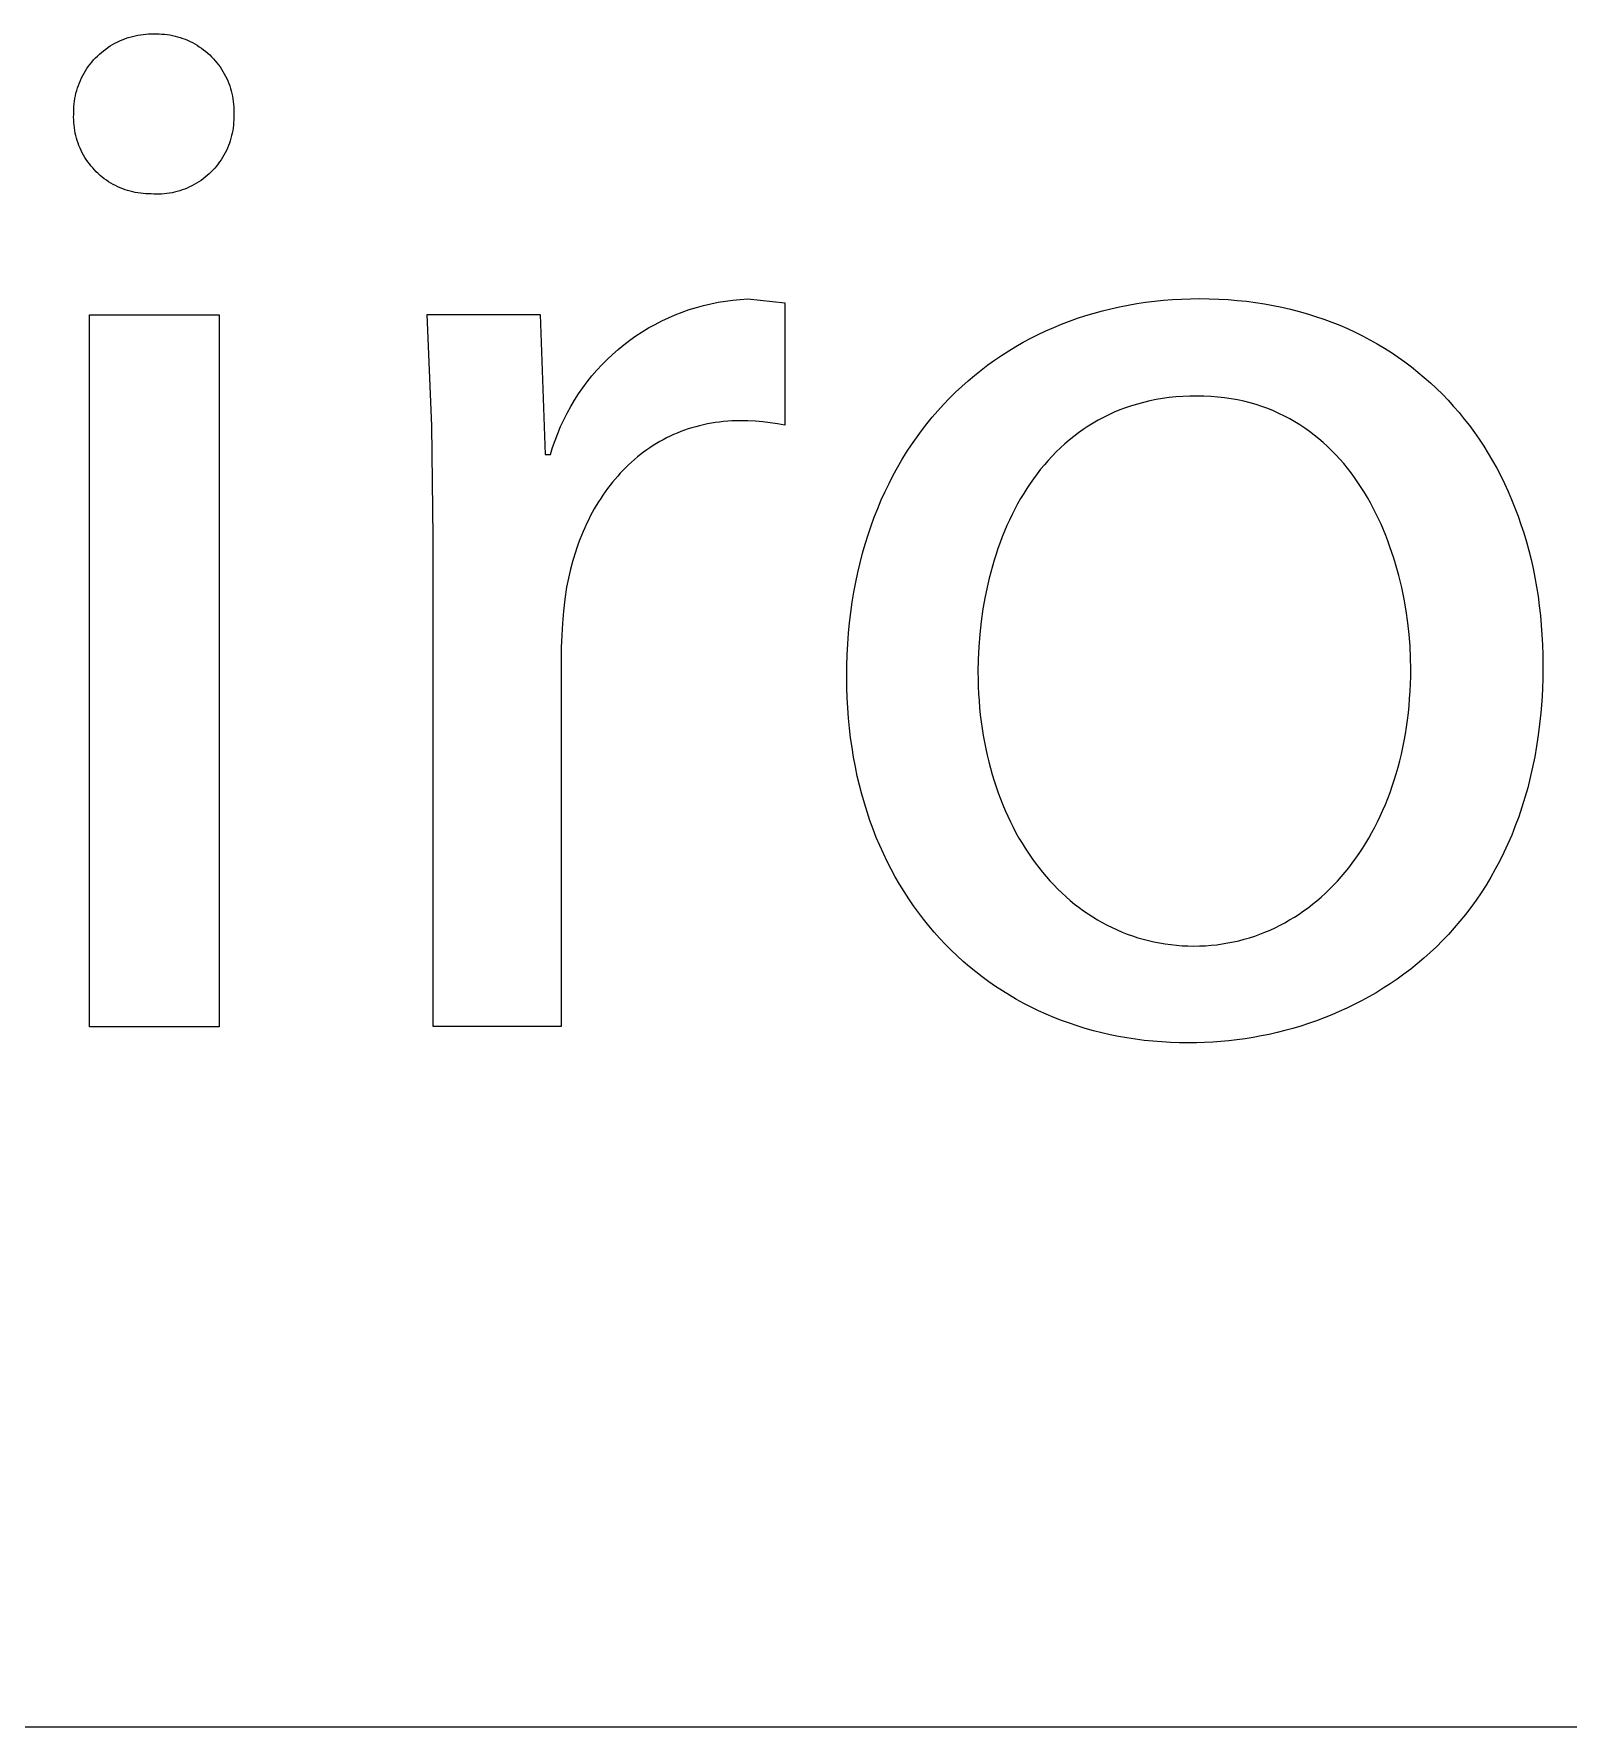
# Model space of a CAD drawing. Header units: millimetres. Extents: x 974 to 5700, y -47 to 3256.
# Drawn here: x 4755.3 to 4804.7, y -46.6 to 7.8 of the extents above; entities that cross this region are included whole.
import ezdxf

# ---------------------------------------------------------------- set-up
doc = ezdxf.new("R2010")
doc.units = ezdxf.units.MM
doc.header["$MEASUREMENT"] = 0
doc.layers.add('Domyślny', color=7, linetype='Continuous', true_color=0x000000)

msp = doc.modelspace()

# ---------------------------------------------------------------- linework, layer by layer
at = {"layer": 'Domyślny', "color": 18, "lineweight": 15, "true_color": 0x000000}
for p, q in [((4758.106, 7.623), (4758.187, 7.658)), ((4758.187, 7.658), (4758.268, 7.69)), ((4758.268, 7.69), (4758.35, 7.718)), ((4758.35, 7.718), (4758.433, 7.745)), ((4758.433, 7.745), (4758.517, 7.768)), ((4758.517, 7.768), (4758.602, 7.788)), ((4758.602, 7.788), (4758.688, 7.805)), ((4758.688, 7.805), (4758.774, 7.82)), ((4758.774, 7.82), (4758.86, 7.831)), ((4758.86, 7.831), (4758.947, 7.839)), ((4758.947, 7.839), (4759.034, 7.845)), ((4759.034, 7.845), (4759.121, 7.847)), ((4759.121, 7.847), (4759.208, 7.846)), ((4759.208, 7.846), (4759.294, 7.848)), ((4759.294, 7.848), (4759.379, 7.847)), ((4759.379, 7.847), (4759.465, 7.842)), ((4759.465, 7.842), (4759.55, 7.835)), ((4759.55, 7.835), (4759.635, 7.825)), ((4759.635, 7.825), (4759.719, 7.812)), ((4759.719, 7.812), (4759.803, 7.796)), ((4759.803, 7.796), (4759.887, 7.777)), ((4759.887, 7.777), (4759.969, 7.755)), ((4759.969, 7.755), (4760.051, 7.731)), ((4760.051, 7.731), (4760.132, 7.703)), ((4760.132, 7.703), (4760.212, 7.673)), ((4760.212, 7.673), (4760.291, 7.64)), ((4760.291, 7.64), (4760.369, 7.605)), ((4757.328, 7.073), (4757.389, 7.135)), ((4757.389, 7.135), (4757.453, 7.194)), ((4757.453, 7.194), (4757.518, 7.252)), ((4757.518, 7.252), (4757.586, 7.307)), ((4757.586, 7.307), (4757.655, 7.36)), ((4757.655, 7.36), (4757.727, 7.41)), ((4757.727, 7.41), (4757.8, 7.458)), ((4757.8, 7.458), (4757.874, 7.503)), ((4757.874, 7.503), (4757.95, 7.546)), ((4757.95, 7.546), (4758.028, 7.586)), ((4758.028, 7.586), (4758.106, 7.623)), ((4760.369, 7.605), (4760.445, 7.567)), ((4760.445, 7.567), (4760.52, 7.526)), ((4760.52, 7.526), (4760.594, 7.482)), ((4760.594, 7.482), (4760.666, 7.436)), ((4760.666, 7.436), (4760.736, 7.388)), ((4760.736, 7.388), (4760.805, 7.337)), ((4760.805, 7.337), (4760.872, 7.284)), ((4760.872, 7.284), (4760.937, 7.229)), ((4760.937, 7.229), (4761, 7.171)), ((4761, 7.171), (4761.061, 7.111)), ((4761.061, 7.111), (4761.12, 7.049)), ((4756.92, 6.509), (4756.962, 6.586)), ((4756.962, 6.586), (4757.007, 6.66)), ((4757.007, 6.66), (4757.054, 6.734)), ((4757.054, 6.734), (4757.104, 6.805)), ((4757.104, 6.805), (4757.157, 6.875)), ((4757.157, 6.875), (4757.211, 6.943)), ((4757.211, 6.943), (4757.268, 7.009)), ((4757.268, 7.009), (4757.328, 7.073)), ((4761.12, 7.049), (4761.177, 6.985)), ((4761.177, 6.985), (4761.232, 6.92)), ((4761.232, 6.92), (4761.284, 6.852)), ((4761.284, 6.852), (4761.334, 6.783)), ((4761.334, 6.783), (4761.382, 6.712)), ((4761.382, 6.712), (4761.427, 6.639)), ((4761.427, 6.639), (4761.469, 6.565)), ((4761.469, 6.565), (4761.509, 6.489)), ((4756.701, 5.941), (4756.724, 6.025)), ((4756.724, 6.025), (4756.75, 6.108)), ((4756.75, 6.108), (4756.778, 6.191)), ((4756.778, 6.191), (4756.809, 6.272)), ((4756.809, 6.272), (4756.844, 6.353)), ((4756.844, 6.353), (4756.88, 6.432)), ((4756.88, 6.432), (4756.92, 6.509)), ((4761.509, 6.489), (4761.546, 6.412)), ((4761.546, 6.412), (4761.581, 6.334)), ((4761.581, 6.334), (4761.613, 6.255)), ((4761.613, 6.255), (4761.642, 6.175)), ((4761.642, 6.175), (4761.669, 6.093)), ((4761.669, 6.093), (4761.692, 6.011)), ((4761.692, 6.011), (4761.713, 5.928)), ((4756.628, 5.424), (4756.632, 5.511)), ((4756.632, 5.511), (4756.64, 5.598)), ((4756.64, 5.598), (4756.651, 5.684)), ((4756.651, 5.684), (4756.665, 5.77)), ((4756.665, 5.77), (4756.682, 5.856)), ((4756.682, 5.856), (4756.701, 5.941)), ((4761.713, 5.928), (4761.731, 5.845)), ((4761.731, 5.845), (4761.746, 5.761)), ((4761.746, 5.761), (4761.758, 5.676)), ((4761.758, 5.676), (4761.767, 5.591)), ((4761.767, 5.591), (4761.773, 5.506)), ((4761.773, 5.506), (4761.776, 5.42)), ((4756.625, 5.165), (4756.627, 5.249)), ((4756.627, 5.08), (4756.625, 5.165)), ((4756.626, 5.337), (4756.628, 5.424)), ((4756.627, 5.249), (4756.626, 5.337)), ((4756.631, 4.995), (4756.627, 5.08)), ((4756.638, 4.911), (4756.631, 4.995)), ((4756.648, 4.827), (4756.638, 4.911)), ((4761.763, 4.91), (4761.753, 4.826)), ((4761.77, 4.995), (4761.763, 4.91)), ((4761.774, 5.08), (4761.77, 4.995)), ((4761.777, 5.335), (4761.774, 5.249)), ((4761.774, 5.249), (4761.776, 5.164)), ((4761.776, 5.164), (4761.774, 5.08)), ((4761.776, 5.42), (4761.777, 5.335)), ((4756.661, 4.743), (4756.648, 4.827)), ((4756.676, 4.659), (4756.661, 4.743)), ((4756.695, 4.577), (4756.676, 4.659)), ((4756.716, 4.495), (4756.695, 4.577)), ((4756.741, 4.414), (4756.716, 4.495)), ((4756.768, 4.333), (4756.741, 4.414)), ((4761.66, 4.412), (4761.633, 4.332)), ((4761.684, 4.494), (4761.66, 4.412)), ((4761.706, 4.576), (4761.684, 4.494)), ((4761.724, 4.658), (4761.706, 4.576)), ((4761.74, 4.742), (4761.724, 4.658)), ((4761.753, 4.826), (4761.74, 4.742)), ((4756.797, 4.254), (4756.768, 4.333)), ((4756.83, 4.176), (4756.797, 4.254)), ((4756.865, 4.099), (4756.83, 4.176)), ((4756.903, 4.023), (4756.865, 4.099)), ((4756.943, 3.948), (4756.903, 4.023)), ((4756.986, 3.875), (4756.943, 3.948)), ((4757.032, 3.804), (4756.986, 3.875)), ((4761.414, 3.873), (4761.368, 3.801)), ((4761.457, 3.946), (4761.414, 3.873)), ((4761.497, 4.021), (4761.457, 3.946)), ((4761.535, 4.097), (4761.497, 4.021)), ((4761.57, 4.174), (4761.535, 4.097)), ((4761.603, 4.252), (4761.57, 4.174)), ((4761.633, 4.332), (4761.603, 4.252)), ((4757.08, 3.734), (4757.032, 3.804)), ((4757.13, 3.665), (4757.08, 3.734)), ((4757.182, 3.599), (4757.13, 3.665)), ((4757.237, 3.534), (4757.182, 3.599)), ((4757.294, 3.472), (4757.237, 3.534)), ((4757.354, 3.411), (4757.294, 3.472)), ((4757.415, 3.352), (4757.354, 3.411)), ((4757.478, 3.296), (4757.415, 3.352)), ((4757.543, 3.242), (4757.478, 3.296)), ((4760.922, 3.292), (4760.856, 3.238)), ((4760.985, 3.349), (4760.922, 3.292)), ((4761.046, 3.408), (4760.985, 3.349)), ((4761.105, 3.468), (4761.046, 3.408)), ((4761.162, 3.531), (4761.105, 3.468)), ((4761.217, 3.596), (4761.162, 3.531)), ((4761.27, 3.663), (4761.217, 3.596)), ((4761.32, 3.731), (4761.27, 3.663)), ((4761.368, 3.801), (4761.32, 3.731)), ((4757.61, 3.19), (4757.543, 3.242)), ((4757.679, 3.14), (4757.61, 3.19)), ((4757.749, 3.093), (4757.679, 3.14)), ((4757.821, 3.048), (4757.749, 3.093)), ((4757.895, 3.006), (4757.821, 3.048)), ((4757.969, 2.966), (4757.895, 3.006)), ((4758.046, 2.929), (4757.969, 2.966)), ((4758.123, 2.895), (4758.046, 2.929)), ((4758.202, 2.863), (4758.123, 2.895)), ((4758.281, 2.834), (4758.202, 2.863)), ((4758.362, 2.808), (4758.281, 2.834)), ((4758.443, 2.784), (4758.362, 2.808)), ((4758.526, 2.763), (4758.443, 2.784)), ((4758.608, 2.746), (4758.526, 2.763)), ((4758.692, 2.731), (4758.608, 2.746)), ((4758.776, 2.719), (4758.692, 2.731)), ((4759.706, 2.724), (4759.622, 2.712)), ((4759.79, 2.739), (4759.706, 2.724)), ((4759.873, 2.757), (4759.79, 2.739)), ((4759.955, 2.778), (4759.873, 2.757)), ((4760.037, 2.802), (4759.955, 2.778)), ((4760.117, 2.828), (4760.037, 2.802)), ((4760.197, 2.857), (4760.117, 2.828)), ((4760.276, 2.889), (4760.197, 2.857)), ((4760.353, 2.924), (4760.276, 2.889)), ((4760.43, 2.961), (4760.353, 2.924)), ((4760.505, 3.001), (4760.43, 2.961)), ((4760.578, 3.044), (4760.505, 3.001)), ((4760.65, 3.088), (4760.578, 3.044)), ((4760.721, 3.136), (4760.65, 3.088)), ((4760.789, 3.186), (4760.721, 3.136)), ((4760.856, 3.238), (4760.789, 3.186)), ((4758.86, 2.709), (4758.776, 2.719)), ((4758.944, 2.703), (4758.86, 2.709)), ((4759.029, 2.7), (4758.944, 2.703)), ((4759.114, 2.7), (4759.029, 2.7)), ((4759.199, 2.694), (4759.114, 2.7)), ((4759.284, 2.692), (4759.199, 2.694)), ((4759.368, 2.693), (4759.284, 2.692)), ((4759.453, 2.696), (4759.368, 2.693)), ((4759.538, 2.702), (4759.453, 2.696)), ((4759.622, 2.712), (4759.538, 2.702)), ((4776.193, -1.101), (4776.419, -1.022)), ((4776.419, -1.022), (4776.648, -0.951)), ((4776.648, -0.951), (4776.879, -0.887)), ((4776.879, -0.887), (4777.113, -0.832)), ((4777.113, -0.832), (4777.348, -0.785)), ((4777.348, -0.785), (4777.585, -0.746)), ((4777.585, -0.746), (4777.822, -0.715)), ((4777.822, -0.715), (4778.061, -0.692)), ((4778.061, -0.692), (4778.301, -0.678)), ((4778.301, -0.678), (4779.497, -0.804)), ((4779.497, -0.804), (4779.497, -4.739)), ((4789.436, -1.133), (4789.705, -1.06)), ((4789.705, -1.06), (4789.977, -0.992)), ((4789.977, -0.992), (4790.251, -0.931)), ((4790.251, -0.931), (4790.529, -0.877)), ((4790.529, -0.877), (4790.809, -0.828)), ((4790.809, -0.828), (4791.091, -0.786)), ((4791.091, -0.786), (4791.376, -0.75)), ((4791.376, -0.75), (4791.663, -0.721)), ((4791.663, -0.721), (4791.952, -0.698)), ((4791.952, -0.698), (4792.244, -0.682)), ((4792.244, -0.682), (4792.537, -0.672)), ((4792.537, -0.672), (4792.833, -0.669)), ((4792.833, -0.669), (4793.14, -0.672)), ((4793.14, -0.672), (4793.443, -0.683)), ((4793.443, -0.683), (4793.744, -0.7)), ((4793.744, -0.7), (4794.041, -0.724)), ((4794.041, -0.724), (4794.335, -0.755)), ((4794.335, -0.755), (4794.625, -0.793)), ((4794.625, -0.793), (4794.912, -0.837)), ((4794.912, -0.837), (4795.196, -0.888)), ((4795.196, -0.888), (4795.476, -0.946)), ((4795.476, -0.946), (4795.752, -1.009)), ((4795.752, -1.009), (4796.025, -1.08)), ((4796.025, -1.08), (4796.294, -1.157)), ((4757.131, -1.188), (4761.302, -1.188)), ((4757.131, -24.089), (4757.131, -1.188)), ((4761.302, -1.188), (4761.302, -24.089)), ((4768.138, -4.761), (4767.991, -1.182)), ((4767.991, -1.182), (4771.627, -1.182)), ((4771.627, -1.182), (4771.784, -5.683)), ((4774.905, -1.738), (4775.11, -1.613)), ((4775.11, -1.613), (4775.319, -1.496)), ((4775.319, -1.496), (4775.533, -1.386)), ((4775.533, -1.386), (4775.749, -1.284)), ((4775.749, -1.284), (4775.97, -1.189)), ((4775.97, -1.189), (4776.193, -1.101)), ((4787.887, -1.705), (4788.137, -1.594)), ((4788.137, -1.594), (4788.39, -1.49)), ((4788.39, -1.49), (4788.647, -1.391)), ((4788.647, -1.391), (4788.907, -1.299)), ((4788.907, -1.299), (4789.17, -1.213)), ((4789.17, -1.213), (4789.436, -1.133)), ((4796.294, -1.157), (4796.56, -1.24)), ((4796.56, -1.24), (4796.821, -1.329)), ((4796.821, -1.329), (4797.079, -1.424)), ((4797.079, -1.424), (4797.333, -1.526)), ((4797.333, -1.526), (4797.582, -1.634)), ((4797.582, -1.634), (4797.828, -1.747)), ((4774.133, -2.305), (4774.318, -2.153)), ((4774.318, -2.153), (4774.509, -2.008)), ((4774.509, -2.008), (4774.705, -1.87)), ((4774.705, -1.87), (4774.905, -1.738)), ((4786.922, -2.207), (4787.158, -2.072)), ((4787.158, -2.072), (4787.397, -1.944)), ((4787.397, -1.944), (4787.64, -1.821)), ((4787.64, -1.821), (4787.887, -1.705)), ((4797.828, -1.747), (4798.07, -1.867)), ((4798.07, -1.867), (4798.307, -1.992)), ((4798.307, -1.992), (4798.541, -2.124)), ((4798.541, -2.124), (4798.77, -2.261)), ((4773.609, -2.798), (4773.778, -2.628)), ((4773.778, -2.628), (4773.952, -2.463)), ((4773.952, -2.463), (4774.133, -2.305)), ((4786.017, -2.803), (4786.238, -2.645)), ((4786.238, -2.645), (4786.462, -2.493)), ((4786.462, -2.493), (4786.69, -2.347)), ((4786.69, -2.347), (4786.922, -2.207)), ((4798.77, -2.261), (4798.995, -2.404)), ((4798.995, -2.404), (4799.215, -2.552)), ((4799.215, -2.552), (4799.431, -2.706)), ((4799.431, -2.706), (4799.643, -2.866)), ((4773.139, -3.343), (4773.29, -3.156)), ((4773.29, -3.156), (4773.446, -2.974)), ((4773.446, -2.974), (4773.609, -2.798)), ((4785.382, -3.312), (4785.59, -3.137)), ((4785.59, -3.137), (4785.801, -2.967)), ((4785.801, -2.967), (4786.017, -2.803)), ((4799.643, -2.866), (4799.85, -3.031)), ((4799.85, -3.031), (4800.053, -3.201)), ((4800.053, -3.201), (4800.251, -3.377)), ((4772.729, -3.934), (4772.859, -3.732)), ((4772.859, -3.732), (4772.996, -3.535)), ((4772.996, -3.535), (4773.139, -3.343)), ((4784.786, -3.872), (4784.98, -3.679)), ((4784.98, -3.679), (4785.179, -3.493)), ((4785.179, -3.493), (4785.382, -3.312)), ((4792.51, -3.804), (4792.286, -3.814)), ((4792.739, -3.801), (4792.51, -3.804)), ((4792.967, -3.805), (4792.739, -3.801)), ((4793.192, -3.815), (4792.967, -3.805)), ((4800.251, -3.377), (4800.444, -3.559)), ((4800.444, -3.559), (4800.633, -3.745)), ((4800.633, -3.745), (4800.817, -3.937)), ((4772.383, -4.564), (4772.491, -4.35)), ((4772.491, -4.35), (4772.607, -4.14)), ((4772.607, -4.14), (4772.729, -3.934)), ((4784.232, -4.482), (4784.412, -4.273)), ((4784.412, -4.273), (4784.597, -4.07)), ((4784.597, -4.07), (4784.786, -3.872)), ((4790.085, -4.324), (4789.909, -4.404)), ((4790.266, -4.249), (4790.085, -4.324)), ((4790.45, -4.18), (4790.266, -4.249)), ((4790.638, -4.116), (4790.45, -4.18)), ((4790.83, -4.058), (4790.638, -4.116)), ((4791.026, -4.005), (4790.83, -4.058)), ((4791.226, -3.958), (4791.026, -4.005)), ((4791.43, -3.917), (4791.226, -3.958)), ((4791.638, -3.882), (4791.43, -3.917)), ((4791.85, -3.853), (4791.638, -3.882)), ((4792.066, -3.83), (4791.85, -3.853)), ((4792.286, -3.814), (4792.066, -3.83)), ((4793.412, -3.833), (4793.192, -3.815)), ((4793.628, -3.857), (4793.412, -3.833)), ((4793.839, -3.888), (4793.628, -3.857)), ((4794.046, -3.926), (4793.839, -3.888)), ((4794.25, -3.969), (4794.046, -3.926)), ((4794.449, -4.02), (4794.25, -3.969)), ((4794.643, -4.076), (4794.449, -4.02)), ((4794.834, -4.138), (4794.643, -4.076)), ((4795.02, -4.206), (4794.834, -4.138)), ((4795.203, -4.28), (4795.02, -4.206)), ((4795.381, -4.359), (4795.203, -4.28)), ((4800.817, -3.937), (4800.996, -4.133)), ((4800.996, -4.133), (4801.17, -4.335)), ((4801.17, -4.335), (4801.339, -4.542)), ((4768.18, -8.343), (4768.138, -4.761)), ((4772.189, -5.003), (4772.282, -4.782)), ((4772.282, -4.782), (4772.383, -4.564)), ((4776.383, -4.861), (4776.264, -4.902)), ((4776.504, -4.823), (4776.383, -4.861)), ((4776.627, -4.787), (4776.504, -4.823)), ((4776.751, -4.755), (4776.627, -4.787)), ((4776.876, -4.725), (4776.751, -4.755)), ((4777.003, -4.699), (4776.876, -4.725)), ((4777.131, -4.675), (4777.003, -4.699)), ((4777.26, -4.655), (4777.131, -4.675)), ((4777.391, -4.637), (4777.26, -4.655)), ((4777.523, -4.623), (4777.391, -4.637)), ((4777.656, -4.612), (4777.523, -4.623)), ((4777.791, -4.604), (4777.656, -4.612)), ((4777.927, -4.599), (4777.791, -4.604)), ((4778.064, -4.597), (4777.927, -4.599)), ((4778.305, -4.602), (4778.064, -4.597)), ((4778.545, -4.614), (4778.305, -4.602)), ((4778.784, -4.634), (4778.545, -4.614)), ((4779.023, -4.662), (4778.784, -4.634)), ((4779.26, -4.697), (4779.023, -4.662)), ((4779.497, -4.739), (4779.26, -4.697)), ((4783.887, -4.917), (4784.057, -4.697)), ((4784.057, -4.697), (4784.232, -4.482)), ((4789.084, -4.879), (4788.931, -4.988)), ((4789.241, -4.774), (4789.084, -4.879)), ((4789.403, -4.674), (4789.241, -4.774)), ((4789.567, -4.579), (4789.403, -4.674)), ((4789.736, -4.489), (4789.567, -4.579)), ((4789.909, -4.404), (4789.736, -4.489)), ((4795.555, -4.444), (4795.381, -4.359)), ((4795.725, -4.534), (4795.555, -4.444)), ((4795.892, -4.629), (4795.725, -4.534)), ((4796.054, -4.729), (4795.892, -4.629)), ((4796.212, -4.834), (4796.054, -4.729)), ((4796.366, -4.944), (4796.212, -4.834)), ((4801.339, -4.542), (4801.504, -4.754)), ((4801.504, -4.754), (4801.663, -4.971)), ((4772.027, -5.454), (4772.104, -5.227)), ((4772.104, -5.227), (4772.189, -5.003)), ((4775.257, -5.397), (4775.152, -5.465)), ((4775.362, -5.331), (4775.257, -5.397)), ((4775.47, -5.268), (4775.362, -5.331)), ((4775.578, -5.208), (4775.47, -5.268)), ((4775.689, -5.15), (4775.578, -5.208)), ((4775.801, -5.095), (4775.689, -5.15)), ((4775.914, -5.043), (4775.801, -5.095)), ((4776.029, -4.993), (4775.914, -5.043)), ((4776.146, -4.946), (4776.029, -4.993)), ((4776.264, -4.902), (4776.146, -4.946)), ((4783.407, -5.61), (4783.562, -5.374)), ((4783.562, -5.374), (4783.722, -5.143)), ((4783.722, -5.143), (4783.887, -4.917)), ((4788.493, -5.342), (4788.354, -5.468)), ((4788.635, -5.22), (4788.493, -5.342)), ((4788.781, -5.102), (4788.635, -5.22)), ((4788.931, -4.988), (4788.781, -5.102)), ((4796.517, -5.058), (4796.366, -4.944)), ((4796.663, -5.177), (4796.517, -5.058)), ((4796.806, -5.3), (4796.663, -5.177)), ((4796.945, -5.428), (4796.806, -5.3)), ((4797.08, -5.559), (4796.945, -5.428)), ((4801.663, -4.971), (4801.817, -5.192)), ((4801.817, -5.192), (4801.966, -5.419)), ((4801.966, -5.419), (4802.11, -5.65)), ((4771.784, -5.683), (4771.957, -5.683)), ((4771.957, -5.683), (4772.027, -5.454)), ((4774.563, -5.926), (4774.47, -6.011)), ((4774.657, -5.843), (4774.563, -5.926)), ((4774.752, -5.762), (4774.657, -5.843)), ((4774.85, -5.684), (4774.752, -5.762)), ((4774.949, -5.609), (4774.85, -5.684)), ((4775.05, -5.535), (4774.949, -5.609)), ((4775.152, -5.465), (4775.05, -5.535)), ((4783.114, -6.1), (4783.258, -5.852)), ((4783.258, -5.852), (4783.407, -5.61)), ((4787.961, -5.872), (4787.837, -6.014)), ((4788.089, -5.733), (4787.961, -5.872)), ((4788.22, -5.599), (4788.089, -5.733)), ((4788.354, -5.468), (4788.22, -5.599)), ((4797.211, -5.694), (4797.08, -5.559)), ((4797.338, -5.833), (4797.211, -5.694)), ((4797.462, -5.976), (4797.338, -5.833)), ((4797.582, -6.123), (4797.462, -5.976)), ((4802.11, -5.65), (4802.249, -5.885)), ((4802.249, -5.885), (4802.382, -6.126)), ((4774.034, -6.471), (4773.952, -6.57)), ((4774.118, -6.375), (4774.034, -6.471)), ((4774.203, -6.281), (4774.118, -6.375)), ((4774.29, -6.188), (4774.203, -6.281)), ((4774.379, -6.099), (4774.29, -6.188)), ((4774.47, -6.011), (4774.379, -6.099)), ((4782.842, -6.61), (4782.975, -6.352)), ((4782.975, -6.352), (4783.114, -6.1)), ((4787.488, -6.461), (4787.379, -6.616)), ((4787.601, -6.308), (4787.488, -6.461)), ((4787.717, -6.159), (4787.601, -6.308)), ((4787.837, -6.014), (4787.717, -6.159)), ((4797.698, -6.272), (4797.582, -6.123)), ((4797.811, -6.425), (4797.698, -6.272)), ((4797.92, -6.581), (4797.811, -6.425)), ((4802.382, -6.126), (4802.51, -6.371)), ((4802.51, -6.371), (4802.633, -6.62)), ((4773.643, -6.986), (4773.571, -7.095)), ((4773.718, -6.879), (4773.643, -6.986)), ((4773.794, -6.774), (4773.718, -6.879)), ((4773.872, -6.671), (4773.794, -6.774)), ((4773.952, -6.57), (4773.872, -6.671)), ((4782.594, -7.142), (4782.715, -6.873)), ((4782.715, -6.873), (4782.842, -6.61)), ((4787.172, -6.937), (4787.073, -7.102)), ((4787.274, -6.775), (4787.172, -6.937)), ((4787.379, -6.616), (4787.274, -6.775)), ((4798.025, -6.74), (4797.92, -6.581)), ((4798.127, -6.902), (4798.025, -6.74)), ((4798.225, -7.067), (4798.127, -6.902)), ((4798.319, -7.234), (4798.225, -7.067)), ((4802.633, -6.62), (4802.75, -6.874)), ((4802.75, -6.874), (4802.861, -7.132)), ((4773.299, -7.552), (4773.236, -7.671)), ((4773.364, -7.435), (4773.299, -7.552)), ((4773.431, -7.32), (4773.364, -7.435)), ((4773.5, -7.207), (4773.431, -7.32)), ((4773.571, -7.095), (4773.5, -7.207)), ((4782.368, -7.694), (4782.478, -7.415)), ((4782.478, -7.415), (4782.594, -7.142)), ((4786.799, -7.614), (4786.715, -7.789)), ((4786.887, -7.44), (4786.799, -7.614)), ((4786.978, -7.27), (4786.887, -7.44)), ((4787.073, -7.102), (4786.978, -7.27)), ((4798.41, -7.403), (4798.319, -7.234)), ((4798.498, -7.575), (4798.41, -7.403)), ((4798.582, -7.749), (4798.498, -7.575)), ((4802.861, -7.132), (4802.967, -7.394)), ((4802.967, -7.394), (4803.068, -7.661)), ((4773.004, -8.164), (4772.951, -8.292)), ((4773.059, -8.038), (4773.004, -8.164)), ((4773.116, -7.914), (4773.059, -8.038)), ((4773.175, -7.791), (4773.116, -7.914)), ((4773.236, -7.671), (4773.175, -7.791)), ((4782.167, -8.267), (4782.264, -7.978)), ((4782.264, -7.978), (4782.368, -7.694)), ((4786.557, -8.148), (4786.483, -8.33)), ((4786.634, -7.967), (4786.557, -8.148)), ((4786.715, -7.789), (4786.634, -7.967)), ((4798.662, -7.925), (4798.582, -7.749)), ((4798.739, -8.103), (4798.662, -7.925)), ((4798.813, -8.283), (4798.739, -8.103)), ((4803.068, -7.661), (4803.162, -7.932)), ((4803.162, -7.932), (4803.251, -8.207)), ((4768.18, -24.083), (4768.18, -8.343)), ((4772.804, -8.685), (4772.759, -8.82)), ((4772.851, -8.552), (4772.804, -8.685)), ((4772.9, -8.421), (4772.851, -8.552)), ((4772.951, -8.292), (4772.9, -8.421)), ((4781.99, -8.86), (4782.075, -8.561)), ((4782.075, -8.561), (4782.167, -8.267)), ((4786.346, -8.701), (4786.282, -8.89)), ((4786.413, -8.515), (4786.346, -8.701)), ((4786.483, -8.33), (4786.413, -8.515)), ((4798.883, -8.464), (4798.813, -8.283)), ((4798.95, -8.647), (4798.883, -8.464)), ((4799.014, -8.831), (4798.95, -8.647)), ((4803.251, -8.207), (4803.335, -8.486)), ((4803.335, -8.486), (4803.412, -8.769)), ((4772.676, -9.093), (4772.601, -9.373)), ((4772.759, -8.82), (4772.676, -9.093)), ((4781.838, -9.474), (4781.911, -9.165)), ((4781.911, -9.165), (4781.99, -8.86)), ((4786.222, -9.08), (4786.165, -9.272)), ((4786.282, -8.89), (4786.222, -9.08)), ((4799.074, -9.016), (4799.014, -8.831)), ((4799.131, -9.203), (4799.074, -9.016)), ((4799.235, -9.578), (4799.131, -9.203)), ((4803.412, -8.769), (4803.484, -9.056)), ((4803.484, -9.056), (4803.549, -9.347)), ((4772.534, -9.658), (4772.477, -9.949)), ((4772.601, -9.373), (4772.534, -9.658)), ((4781.713, -10.107), (4781.772, -9.788)), ((4781.772, -9.788), (4781.838, -9.474)), ((4786.062, -9.66), (4786.015, -9.856)), ((4786.112, -9.465), (4786.062, -9.66)), ((4786.165, -9.272), (4786.112, -9.465)), ((4799.326, -9.956), (4799.235, -9.578)), ((4803.549, -9.347), (4803.609, -9.642)), ((4803.609, -9.642), (4803.662, -9.94)), ((4772.42, -10.334), (4772.375, -10.72)), ((4772.477, -9.949), (4772.42, -10.334)), ((4781.66, -10.432), (4781.713, -10.107)), ((4785.931, -10.252), (4785.861, -10.651)), ((4786.015, -9.856), (4785.931, -10.252)), ((4799.404, -10.335), (4799.326, -9.956)), ((4799.47, -10.715), (4799.404, -10.335)), ((4803.662, -9.94), (4803.71, -10.243)), ((4803.71, -10.243), (4803.751, -10.548)), ((4772.375, -10.72), (4772.34, -11.108)), ((4781.575, -11.094), (4781.614, -10.761)), ((4781.614, -10.761), (4781.66, -10.432)), ((4785.861, -10.651), (4785.804, -11.054)), ((4799.523, -11.095), (4799.47, -10.715)), ((4803.751, -10.548), (4803.786, -10.858)), ((4803.786, -10.858), (4803.815, -11.171)), ((4772.34, -11.108), (4772.317, -11.496)), ((4781.517, -11.777), (4781.543, -11.433)), ((4781.543, -11.433), (4781.575, -11.094)), ((4785.804, -11.054), (4785.759, -11.459)), ((4799.564, -11.472), (4799.523, -11.095)), ((4803.815, -11.171), (4803.837, -11.488)), ((4772.317, -11.496), (4772.304, -11.885)), ((4772.304, -11.885), (4772.304, -24.083)), ((4781.499, -12.125), (4781.517, -11.777)), ((4785.728, -11.865), (4785.709, -12.272)), ((4785.759, -11.459), (4785.728, -11.865)), ((4799.594, -11.847), (4799.564, -11.472)), ((4799.611, -12.218), (4799.594, -11.847)), ((4803.837, -11.488), (4803.853, -11.808)), ((4803.853, -11.808), (4803.863, -12.131)), ((4781.485, -12.836), (4781.488, -12.478)), ((4781.488, -12.478), (4781.499, -12.125)), ((4785.709, -12.272), (4785.703, -12.678)), ((4799.617, -12.584), (4799.611, -12.218)), ((4803.866, -12.458), (4803.862, -12.85)), ((4803.863, -12.131), (4803.866, -12.458)), ((4781.488, -13.173), (4781.485, -12.836)), ((4785.703, -12.678), (4785.705, -12.913)), ((4785.705, -12.913), (4785.711, -13.145)), ((4799.597, -13.3), (4799.608, -13.063)), ((4799.608, -13.063), (4799.615, -12.825)), ((4799.615, -12.825), (4799.617, -12.584)), ((4803.862, -12.85), (4803.849, -13.236)), ((4781.499, -13.506), (4781.488, -13.173)), ((4781.516, -13.836), (4781.499, -13.506)), ((4785.711, -13.145), (4785.722, -13.376)), ((4785.722, -13.376), (4785.736, -13.605)), ((4785.736, -13.605), (4785.755, -13.831)), ((4799.563, -13.767), (4799.582, -13.534)), ((4799.582, -13.534), (4799.597, -13.3)), ((4803.828, -13.615), (4803.799, -13.987)), ((4803.849, -13.236), (4803.828, -13.615)), ((4781.54, -14.161), (4781.516, -13.836)), ((4781.571, -14.482), (4781.54, -14.161)), ((4785.755, -13.831), (4785.778, -14.056)), ((4785.778, -14.056), (4785.805, -14.278)), ((4799.512, -14.224), (4799.54, -13.996)), ((4799.54, -13.996), (4799.563, -13.767)), ((4803.799, -13.987), (4803.762, -14.352)), ((4781.608, -14.799), (4781.571, -14.482)), ((4785.805, -14.278), (4785.835, -14.498)), ((4785.835, -14.498), (4785.87, -14.716)), ((4799.405, -14.891), (4799.445, -14.671)), ((4799.445, -14.671), (4799.48, -14.449)), ((4799.48, -14.449), (4799.512, -14.224)), ((4803.762, -14.352), (4803.717, -14.71)), ((4781.652, -15.112), (4781.608, -14.799)), ((4781.702, -15.42), (4781.652, -15.112)), ((4785.87, -14.716), (4785.908, -14.932)), ((4785.908, -14.932), (4785.951, -15.145)), ((4785.951, -15.145), (4785.997, -15.356)), ((4799.315, -15.323), (4799.362, -15.108)), ((4799.362, -15.108), (4799.405, -14.891)), ((4803.664, -15.062), (4803.603, -15.407)), ((4803.717, -14.71), (4803.664, -15.062)), ((4781.759, -15.724), (4781.702, -15.42)), ((4781.822, -16.024), (4781.759, -15.724)), ((4785.997, -15.356), (4786.047, -15.564)), ((4786.047, -15.564), (4786.1, -15.77)), ((4786.1, -15.77), (4786.158, -15.973)), ((4799.15, -15.95), (4799.208, -15.744)), ((4799.208, -15.744), (4799.263, -15.535)), ((4799.263, -15.535), (4799.315, -15.323)), ((4803.535, -15.744), (4803.46, -16.076)), ((4803.603, -15.407), (4803.535, -15.744)), ((4781.892, -16.32), (4781.822, -16.024)), ((4781.967, -16.611), (4781.892, -16.32)), ((4786.158, -15.973), (4786.219, -16.174)), ((4786.219, -16.174), (4786.283, -16.371)), ((4799.021, -16.354), (4799.087, -16.154)), ((4799.087, -16.154), (4799.15, -15.95)), ((4803.46, -16.076), (4803.378, -16.4)), ((4782.049, -16.897), (4781.967, -16.611)), ((4786.283, -16.371), (4786.351, -16.566)), ((4786.351, -16.566), (4786.423, -16.758)), ((4786.423, -16.758), (4786.498, -16.947)), ((4798.802, -16.938), (4798.878, -16.746)), ((4798.878, -16.746), (4798.952, -16.552)), ((4798.952, -16.552), (4799.021, -16.354)), ((4803.288, -16.718), (4803.192, -17.029)), ((4803.378, -16.4), (4803.288, -16.718)), ((4782.136, -17.179), (4782.049, -16.897)), ((4782.23, -17.457), (4782.136, -17.179)), ((4786.498, -16.947), (4786.577, -17.133)), ((4786.577, -17.133), (4786.659, -17.317)), ((4786.659, -17.317), (4786.744, -17.497)), ((4798.551, -17.493), (4798.638, -17.311)), ((4798.638, -17.311), (4798.721, -17.126)), ((4798.721, -17.126), (4798.802, -16.938)), ((4803.089, -17.333), (4802.979, -17.631)), ((4803.192, -17.029), (4803.089, -17.333)), ((4782.329, -17.73), (4782.23, -17.457)), ((4782.434, -17.998), (4782.329, -17.73)), ((4786.744, -17.497), (4786.833, -17.673)), ((4786.833, -17.673), (4786.924, -17.847)), ((4786.924, -17.847), (4787.02, -18.018)), ((4798.27, -18.018), (4798.367, -17.846)), ((4798.367, -17.846), (4798.461, -17.671)), ((4798.461, -17.671), (4798.551, -17.493)), ((4802.863, -17.922), (4802.74, -18.207)), ((4802.979, -17.631), (4802.863, -17.922)), ((4782.545, -18.261), (4782.434, -17.998)), ((4782.662, -18.52), (4782.545, -18.261)), ((4787.02, -18.018), (4787.118, -18.185)), ((4787.118, -18.185), (4787.22, -18.348)), ((4787.22, -18.348), (4787.324, -18.509)), ((4787.324, -18.509), (4787.432, -18.665)), ((4797.851, -18.67), (4797.961, -18.512)), ((4797.961, -18.512), (4798.067, -18.351)), ((4798.067, -18.351), (4798.17, -18.186)), ((4798.17, -18.186), (4798.27, -18.018)), ((4802.612, -18.485), (4802.477, -18.756)), ((4802.74, -18.207), (4802.612, -18.485)), ((4782.784, -18.774), (4782.662, -18.52)), ((4782.911, -19.024), (4782.784, -18.774)), ((4783.044, -19.268), (4782.911, -19.024)), ((4787.432, -18.665), (4787.543, -18.818)), ((4787.543, -18.818), (4787.657, -18.968)), ((4787.657, -18.968), (4787.773, -19.114)), ((4797.505, -19.12), (4797.624, -18.974)), ((4797.624, -18.974), (4797.739, -18.824)), ((4797.739, -18.824), (4797.851, -18.67)), ((4802.336, -19.021), (4802.19, -19.28)), ((4802.477, -18.756), (4802.336, -19.021)), ((4783.182, -19.508), (4783.044, -19.268)), ((4783.326, -19.742), (4783.182, -19.508)), ((4787.773, -19.114), (4787.893, -19.256)), ((4787.893, -19.256), (4788.016, -19.394)), ((4788.016, -19.394), (4788.141, -19.529)), ((4788.141, -19.529), (4788.269, -19.66)), ((4797.004, -19.667), (4797.134, -19.536)), ((4797.134, -19.536), (4797.261, -19.402)), ((4797.261, -19.402), (4797.384, -19.263)), ((4797.384, -19.263), (4797.505, -19.12)), ((4802.038, -19.532), (4801.88, -19.778)), ((4802.19, -19.28), (4802.038, -19.532)), ((4783.474, -19.972), (4783.326, -19.742)), ((4783.628, -20.197), (4783.474, -19.972)), ((4788.269, -19.66), (4788.4, -19.786)), ((4788.4, -19.786), (4788.534, -19.909)), ((4788.534, -19.909), (4788.67, -20.027)), ((4788.67, -20.027), (4788.809, -20.142)), ((4788.809, -20.142), (4788.951, -20.252)), ((4796.318, -20.259), (4796.46, -20.149)), ((4796.46, -20.149), (4796.6, -20.035)), ((4796.6, -20.035), (4796.738, -19.916)), ((4796.738, -19.916), (4796.872, -19.794)), ((4796.872, -19.794), (4797.004, -19.667)), ((4801.718, -20.017), (4801.55, -20.25)), ((4801.88, -19.778), (4801.718, -20.017)), ((4783.787, -20.416), (4783.628, -20.197)), ((4783.95, -20.631), (4783.787, -20.416)), ((4784.119, -20.84), (4783.95, -20.631)), ((4788.951, -20.252), (4789.095, -20.358)), ((4789.095, -20.358), (4789.242, -20.459)), ((4789.242, -20.459), (4789.391, -20.556)), ((4789.391, -20.556), (4789.543, -20.649)), ((4789.543, -20.649), (4789.697, -20.737)), ((4795.57, -20.743), (4795.724, -20.655)), ((4795.724, -20.655), (4795.876, -20.563)), ((4795.876, -20.563), (4796.026, -20.466)), ((4796.026, -20.466), (4796.173, -20.365)), ((4796.173, -20.365), (4796.318, -20.259)), ((4801.199, -20.696), (4801.016, -20.91)), ((4801.376, -20.476), (4801.199, -20.696)), ((4801.55, -20.25), (4801.376, -20.476)), ((4784.292, -21.044), (4784.119, -20.84)), ((4784.47, -21.243), (4784.292, -21.044)), ((4789.697, -20.737), (4789.853, -20.821)), ((4789.853, -20.821), (4790.012, -20.9)), ((4790.012, -20.9), (4790.173, -20.975)), ((4790.173, -20.975), (4790.336, -21.044)), ((4790.336, -21.044), (4790.501, -21.109)), ((4790.501, -21.109), (4790.669, -21.169)), ((4790.669, -21.169), (4790.839, -21.224)), ((4790.839, -21.224), (4791.011, -21.274)), ((4794.26, -21.277), (4794.43, -21.227)), ((4794.43, -21.227), (4794.599, -21.172)), ((4794.599, -21.172), (4794.766, -21.113)), ((4794.766, -21.113), (4794.931, -21.048)), ((4794.931, -21.048), (4795.094, -20.979)), ((4795.094, -20.979), (4795.255, -20.905)), ((4795.255, -20.905), (4795.414, -20.826)), ((4795.414, -20.826), (4795.57, -20.743)), ((4800.829, -21.118), (4800.637, -21.319)), ((4801.016, -20.91), (4800.829, -21.118)), ((4784.652, -21.437), (4784.47, -21.243)), ((4784.839, -21.626), (4784.652, -21.437)), ((4785.031, -21.809), (4784.839, -21.626)), ((4791.011, -21.274), (4791.184, -21.32)), ((4791.184, -21.32), (4791.36, -21.36)), ((4791.36, -21.36), (4791.538, -21.394)), ((4791.538, -21.394), (4791.718, -21.424)), ((4791.718, -21.424), (4791.9, -21.448)), ((4791.9, -21.448), (4792.083, -21.468)), ((4792.083, -21.468), (4792.268, -21.481)), ((4792.268, -21.481), (4792.455, -21.49)), ((4792.455, -21.49), (4792.644, -21.492)), ((4792.644, -21.492), (4792.83, -21.49)), ((4792.83, -21.49), (4793.014, -21.481)), ((4793.014, -21.481), (4793.197, -21.468)), ((4793.197, -21.468), (4793.379, -21.449)), ((4793.379, -21.449), (4793.558, -21.425)), ((4793.558, -21.425), (4793.736, -21.395)), ((4793.736, -21.395), (4793.913, -21.361)), ((4793.913, -21.361), (4794.087, -21.321)), ((4794.087, -21.321), (4794.26, -21.277)), ((4800.24, -21.703), (4800.036, -21.885)), ((4800.441, -21.514), (4800.24, -21.703)), ((4800.637, -21.319), (4800.441, -21.514)), ((4785.227, -21.986), (4785.031, -21.809)), ((4785.427, -22.159), (4785.227, -21.986)), ((4785.632, -22.326), (4785.427, -22.159)), ((4785.84, -22.487), (4785.632, -22.326)), ((4799.616, -22.232), (4799.4, -22.397)), ((4799.828, -22.062), (4799.616, -22.232)), ((4800.036, -21.885), (4799.828, -22.062)), ((4786.053, -22.643), (4785.84, -22.487)), ((4786.27, -22.793), (4786.053, -22.643)), ((4786.49, -22.937), (4786.27, -22.793)), ((4798.733, -22.853), (4798.504, -22.993)), ((4798.959, -22.707), (4798.733, -22.853)), ((4799.181, -22.555), (4798.959, -22.707)), ((4799.4, -22.397), (4799.181, -22.555)), ((4786.715, -23.076), (4786.49, -22.937)), ((4786.943, -23.209), (4786.715, -23.076)), ((4787.175, -23.336), (4786.943, -23.209)), ((4787.41, -23.458), (4787.175, -23.336)), ((4797.801, -23.377), (4797.562, -23.493)), ((4798.038, -23.255), (4797.801, -23.377)), ((4798.273, -23.127), (4798.038, -23.255)), ((4798.504, -22.993), (4798.273, -23.127)), ((4787.65, -23.574), (4787.41, -23.458)), ((4787.892, -23.683), (4787.65, -23.574)), ((4788.138, -23.787), (4787.892, -23.683)), ((4788.387, -23.885), (4788.138, -23.787)), ((4788.64, -23.977), (4788.387, -23.885)), ((4796.582, -23.899), (4796.332, -23.986)), ((4796.83, -23.806), (4796.582, -23.899)), ((4797.076, -23.708), (4796.83, -23.806)), ((4797.32, -23.603), (4797.076, -23.708)), ((4797.562, -23.493), (4797.32, -23.603)), ((4761.302, -24.089), (4757.131, -24.089)), ((4772.304, -24.083), (4768.18, -24.083)), ((4788.896, -24.063), (4788.64, -23.977)), ((4789.154, -24.143), (4788.896, -24.063)), ((4789.416, -24.216), (4789.154, -24.143)), ((4789.681, -24.284), (4789.416, -24.216)), ((4789.948, -24.345), (4789.681, -24.284)), ((4790.218, -24.4), (4789.948, -24.345)), ((4790.491, -24.448), (4790.218, -24.4)), ((4790.767, -24.491), (4790.491, -24.448)), ((4791.045, -24.527), (4790.767, -24.491)), ((4794.288, -24.475), (4794.029, -24.51)), ((4794.547, -24.433), (4794.288, -24.475)), ((4794.805, -24.386), (4794.547, -24.433)), ((4795.062, -24.334), (4794.805, -24.386)), ((4795.319, -24.276), (4795.062, -24.334)), ((4795.574, -24.212), (4795.319, -24.276)), ((4795.828, -24.142), (4795.574, -24.212)), ((4796.081, -24.067), (4795.828, -24.142)), ((4796.332, -23.986), (4796.081, -24.067)), ((4791.326, -24.556), (4791.045, -24.527)), ((4791.609, -24.579), (4791.326, -24.556)), ((4791.894, -24.596), (4791.609, -24.579)), ((4792.181, -24.605), (4791.894, -24.596)), ((4792.471, -24.609), (4792.181, -24.605)), ((4792.73, -24.606), (4792.471, -24.609)), ((4792.99, -24.598), (4792.73, -24.606)), ((4793.249, -24.584), (4792.99, -24.598)), ((4793.509, -24.565), (4793.249, -24.584)), ((4793.769, -24.541), (4793.509, -24.565)), ((4794.029, -24.51), (4793.769, -24.541)), ((5695.696, -46.617), (973.523, -46.617)), ((5695.696, -46.617), (3913.938, -46.617))]:
    msp.add_line(p, q, dxfattribs=at)

doc.saveas('drawing.dxf')
